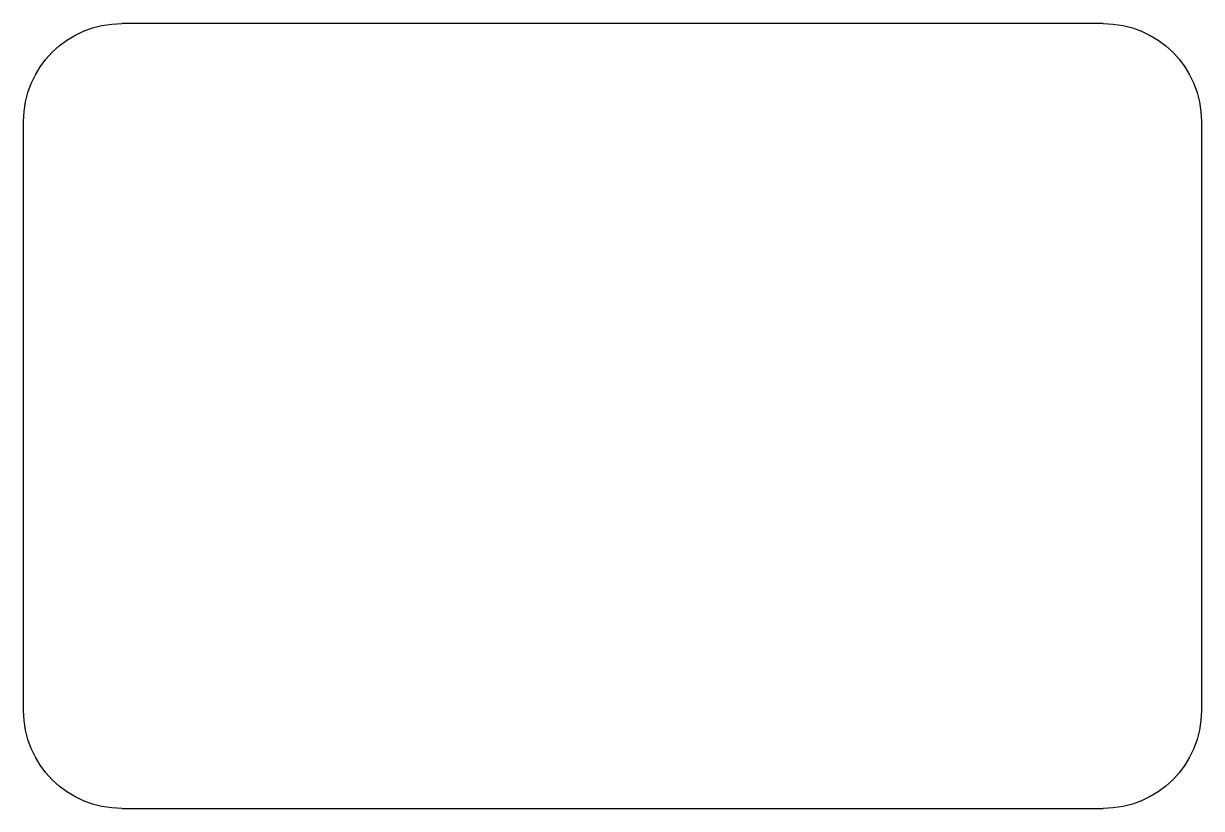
# Model space of a CAD drawing. Header units: millimetres. Extents: x 0 to 120, y 0 to 80.
import ezdxf

# ---------------------------------------------------------------- set-up
doc = ezdxf.new("R2010")
doc.units = ezdxf.units.MM

msp = doc.modelspace()

# ---------------------------------------------------------------- linework, layer by layer
for p, q in [((110, 80), (10, 80)), ((0, 10), (0, 70)), ((120, 70), (120, 10)), ((10, 0), (110, 0))]:
    msp.add_line(p, q)
at = {"extrusion": (0, 0, -1)}
for centre, start, end in [((-10, 70), 0, 90), ((-110, 70), 90, 180), ((-10, 10), -90, 0), ((-110, 10), 180, 270)]:
    msp.add_arc(centre, 10, start, end, dxfattribs=at)

doc.saveas('drawing.dxf')
